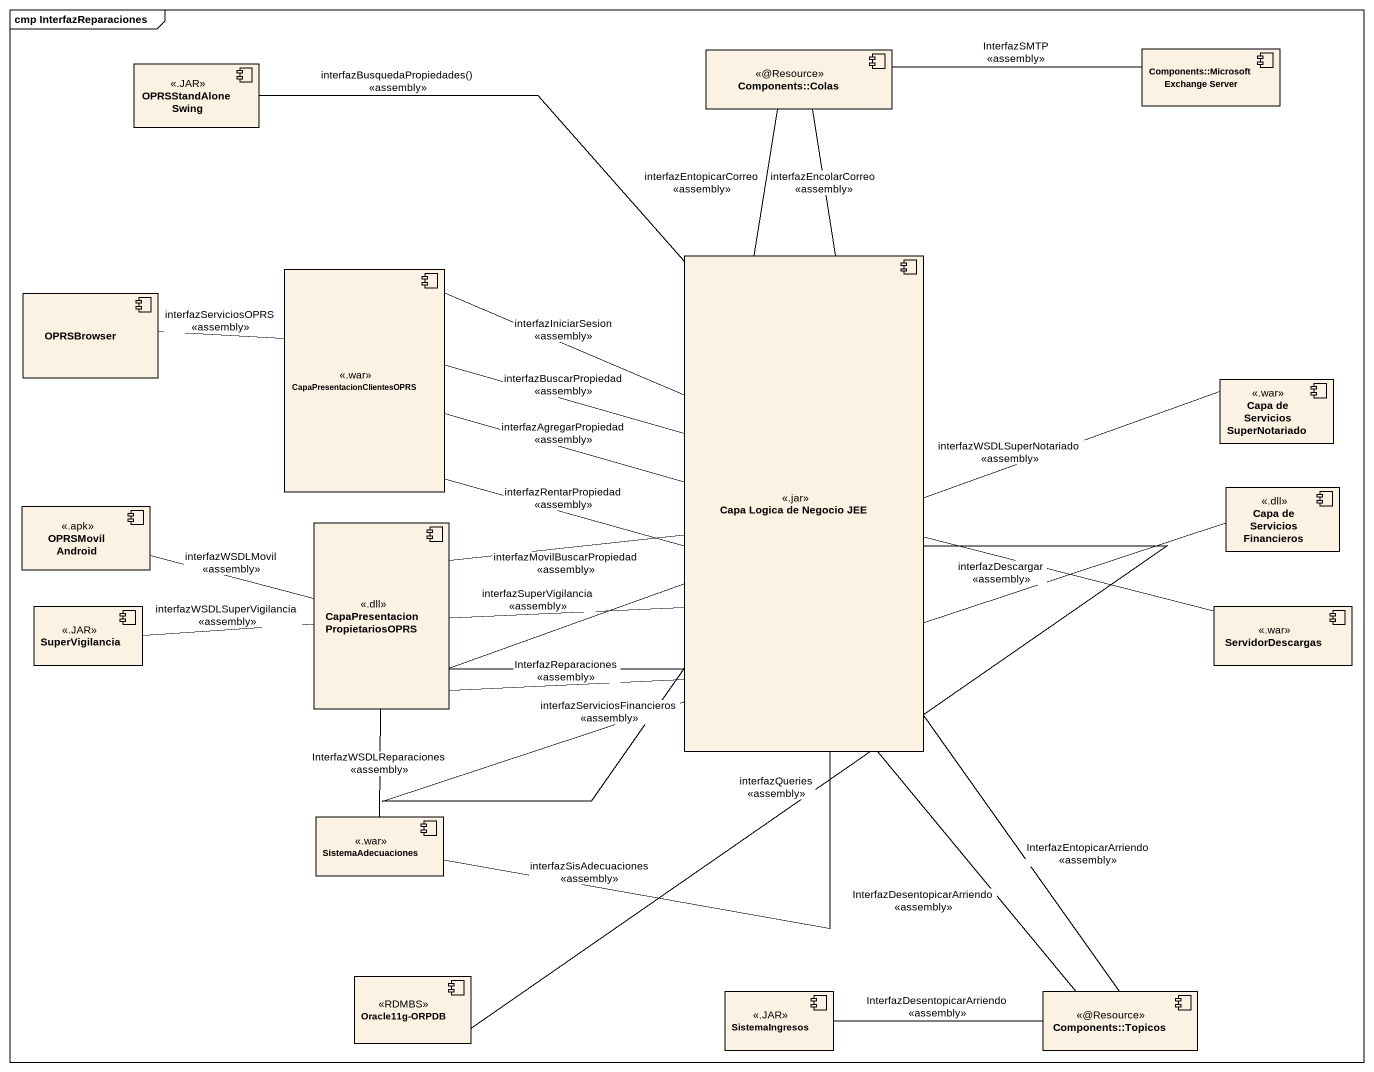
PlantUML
@startuml
mainframe cmp InterfazReparaciones
component "OPRSStandAlone Swing" as OPRSStandAlone_Swing <<.JAR>>
component "Components::Colas" as Components_Colas <<@Resource>>
component "Components::Microsoft Exchange Server" as Components_Microsoft
component "Capa Logica de Negocio JEE" as Capa_Logica_de_Negocio_JEE <<.jar>>
component OPRSBrowser
component CapaPresentacionClientesOPRS <<.war>>
component "Capa de Servicios SuperNotariado" as Capa_de_Servicios <<.war>>
component "OPRSMovil Android" as OPRSMovil_Android <<.apk>>
component "CapaPresentacionPropietariosOPRS" as CapaPresentacionPropietarios <<.dll>>
component "Capa de Servicios Financieros" as Capa_de_Servicios_2 <<.dll>>
component SuperVigilancia <<.JAR>>
component ServidorDescargas <<.war>>
component SistemaAdecuaciones <<.war>>
component "Oracle11g-ORPDB" as Oracle11g_ORPDB <<RDMBS>>
component SistemaIngresos <<.JAR>>
component "Components::Topicos" as Components_Topicos <<@Resource>>
OPRSStandAlone_Swing -- Capa_Logica_de_Negocio_JEE : interfazBusquedaPropiedades()\n<<assembly>>
Components_Colas -right- Components_Microsoft : InterfazSMTP\n<<assembly>>
Capa_Logica_de_Negocio_JEE -up- Components_Colas : interfazEntopicarCorreo\n<<assembly>>
Capa_Logica_de_Negocio_JEE -up- Components_Colas : interfazEncolarCorreo\n<<assembly>>
Capa_Logica_de_Negocio_JEE -right- Capa_de_Servicios : interfazWSDLSuperNotariado\n<<assembly>>
Capa_Logica_de_Negocio_JEE -right- Capa_de_Servicios_2 : interfazServiciosFinancieros\n<<assembly>>
Capa_Logica_de_Negocio_JEE -right- ServidorDescargas : interfazDescargar\n<<assembly>>
Capa_Logica_de_Negocio_JEE -- SistemaAdecuaciones : interfazSisAdecuaciones\n<<assembly>>
Capa_Logica_de_Negocio_JEE -- Oracle11g_ORPDB : interfazQueries\n<<assembly>>
Capa_Logica_de_Negocio_JEE -- Components_Topicos : InterfazEntopicarArriendo\n<<assembly>>
Capa_Logica_de_Negocio_JEE -- Components_Topicos : InterfazDesentopicarArriendo\n<<assembly>>
OPRSBrowser -right- CapaPresentacionClientesOPRS : interfazServiciosOPRS\n<<assembly>>
CapaPresentacionClientesOPRS -right- Capa_Logica_de_Negocio_JEE : interfazIniciarSesion\n<<assembly>>
CapaPresentacionClientesOPRS -right- Capa_Logica_de_Negocio_JEE : interfazBuscarPropiedad\n<<assembly>>
CapaPresentacionClientesOPRS -right- Capa_Logica_de_Negocio_JEE : interfazAgregarPropiedad\n<<assembly>>
CapaPresentacionClientesOPRS -right- Capa_Logica_de_Negocio_JEE : interfazRentarPropiedad\n<<assembly>>
OPRSMovil_Android -right- CapaPresentacionPropietarios : interfazWSDLMovil\n<<assembly>>
CapaPresentacionPropietarios -right- Capa_Logica_de_Negocio_JEE : interfazMovilBuscarPropiedad\n<<assembly>>
CapaPresentacionPropietarios -right- Capa_Logica_de_Negocio_JEE : interfazSuperVigilancia\n<<assembly>>
CapaPresentacionPropietarios -right- Capa_Logica_de_Negocio_JEE : InterfazReparaciones\n<<assembly>>
SuperVigilancia -right- CapaPresentacionPropietarios : interfazWSDLSuperVigilancia\n<<assembly>>
SistemaAdecuaciones -up- CapaPresentacionPropietarios : InterfazWSDLReparaciones\n<<assembly>>
SistemaIngresos -right- Components_Topicos : InterfazDesentopicarArriendo\n<<assembly>>
@enduml
